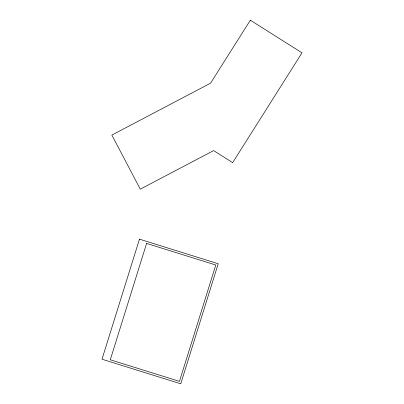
<?xml version="1.0" encoding="UTF-8"?>
<svg xmlns="http://www.w3.org/2000/svg" width="404" height="404" viewBox="0 0 404 404"><rect width="100%" height="100%" fill="white"/><g stroke="black" fill="none" stroke-linecap="round" stroke-linejoin="round"><path stroke-width="0.61" d="M139.471 239.168L102 359.222L180.75 383.8L218.221 263.746L139.471 239.168M146.602 243.43L110.287 359.772L179.477 381.366L215.787 265.024L146.602 243.43M250.334 20.2L210.58 83.168L111.852 135.077L140.284 189.158L213.63 150.596L232.679 162.625L302 52.818L250.334 20.2"/></g></svg>
